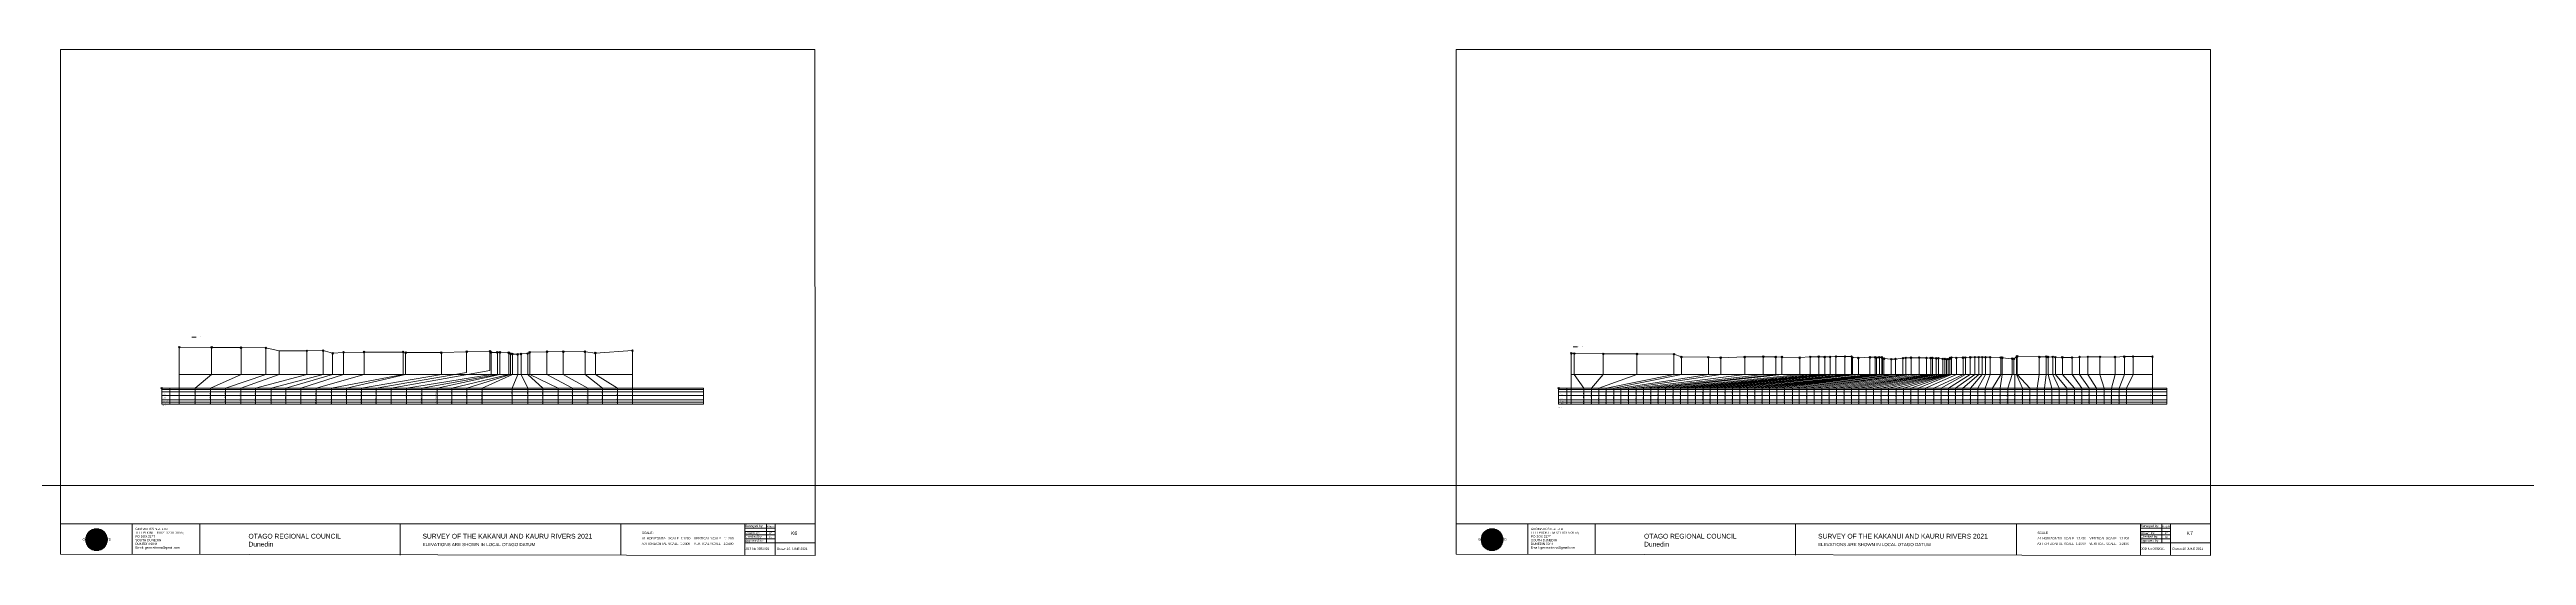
# Model space of a CAD drawing. Header units: millimetres. Extents: x -14020797 to 13046302109, y -19137686871 to 1424965380.
# Drawn here: x -8892298 to -6345820, y -26680 to 492613 of the extents above; entities that cross this region are included whole.
import ezdxf

# ---------------------------------------------------------------- set-up
doc = ezdxf.new("R2010")
doc.units = ezdxf.units.MM
doc.header["$PDMODE"] = 35
doc.header["$PDSIZE"] = 800
doc.layers.get('0').update_dxf_attribs({"lineweight": 0})
doc.layers.add('geo', color=7, linetype='Continuous', lineweight=0)
doc.styles.get("Standard").update_dxf_attribs({"font": 'arial.ttf'})

# ---------------------------------------------------------------- blocks, each defined once
blk = doc.blocks.new('Geomatics_Circle_SPT')
at = {"layer": 'geo', "color": 2, "linetype": 'Continuous', "lineweight": 0}
for p, q in [((0, 25.2), (-25.2, 0)), ((-24.7, 4.9), (-4.9, 24.7)), ((-24.7, -4.9), (4.9, 24.7)), ((4.9, -24.7), (-24.7, 4.9)), ((-24.7, 0), (0, -24.7)), ((-9.7, 23.3), (-23.3, 9.6)), ((9.7, 23.3), (-23.3, -9.7)), ((-23.3, 9.7), (9.7, -23.3)), ((-21, 14), (-14, 21)), ((-21, -14), (14, 21)), ((14, -21), (-21, 14)), ((0, 0), (-17.8, 17.8)), ((0, 0), (-17.8, -17.8)), ((-14, 21), (21, -14)), ((21, 14), (-14, -21)), ((23.3, -9.7), (-9.7, 23.3)), ((-9.7, -23.3), (23.3, 9.7)), ((-4.9, 24.7), (24.7, -4.9)), ((24.7, 4.9), (-4.9, -24.7)), ((25.2, 0), (0, 25.2)), ((0, 0), (17.8, 17.8)), ((0, 0), (17.8, -17.8)), ((0, -24.8), (25.2, 0)), ((4.9, 24.7), (24.7, 4.9)), ((23.3, 9.7), (9.7, 23.3)), ((14, 21), (21, 14)), ((17.8, 18.1), (17.8, 18.1)), ((-4.9, -24.7), (-24.7, -4.9)), ((-23.3, -9.7), (-9.7, -23.3)), ((-14, -21), (-21, -14)), ((-17.8, -17.8), (-17.8, -17.8)), ((24.7, -4.9), (4.9, -24.7)), ((4.9, -24.7), (4.9, -24.7)), ((9.7, -23.3), (23.3, -9.7)), ((21, -14), (14, -21)), ((18.1, -17.8), (18.1, -17.8))]:
    blk.add_line(p, q, dxfattribs=at)
at = {"layer": 'geo', "color": 1, "linetype": 'Continuous', "lineweight": 0}
for p, q in [((-25.2, 0), (9.7, 23.3)), ((-25.2, 0), (-9.6, 23.3)), ((-25.2, 0), (23.3, 9.7)), ((-25.2, 0), (-23.3, 9.7)), ((-23.3, -9.7), (-25.2, 0)), ((-9.6, -23.3), (-25.2, 0)), ((9.7, -23.3), (-25.2, 0)), ((-4.9, 24.8), (-24.7, -4.9)), ((4.9, 24.7), (-24.7, 4.9)), ((14, 21), (-24.7, -4.9)), ((-14, 21), (-24.7, 4.9)), ((21, 14), (-24.7, 4.9)), ((-21, 14), (-24.7, -4.9)), ((0, 0), (-24.7, 4.9)), ((-24.7, 4.9), (-21, -14)), ((-24.7, 4.9), (-4.9, -24.7)), ((-24.7, 4.9), (14, -21)), ((-24.7, 4.9), (-24.7, 4.9)), ((0, 0), (-24.7, -4.9)), ((-23.3, 9.7), (0, 25.2)), ((-23.3, -9.6), (0, 25.2)), ((-23.3, -9.6), (17.8, 17.8)), ((-23.3, 9.7), (-17.8, 17.9)), ((-23.3, -9.6), (-17.8, 17.9)), ((-23.3, 9.7), (17.8, 17.8)), ((-17.8, -17.8), (-23.3, 9.7)), ((0, -25.2), (-23.3, 9.7)), ((-23.3, 9.7), (17.8, -17.8)), ((-23.3, 9.7), (25.2, 0)), ((-23.3, 9.4), (-23.3, 9.4)), ((-23.3, -9.7), (25.2, 0)), ((4.9, 24.8), (-21, -14)), ((-4.9, 24.7), (-21, 14)), ((14, 21), (-21, 14)), ((-14, 21), (-21, -14)), ((0, 0), (-21, 14)), ((-21, 14), (-14, -21)), ((-21, 14), (4.9, -24.7)), ((-21, 14), (-21, 14)), ((24.7, 4.9), (-21, 14)), ((0, 0), (-21, -14)), ((-17.9, 17.6), (-17.9, 17.6)), ((-17.8, 17.8), (9.7, 23.3)), ((-17.8, 17.8), (-9.6, 23.3)), ((-17.8, -17.8), (9.7, 23.3)), ((-17.8, -17.8), (-9.7, 23.3)), ((-9.7, -23.3), (-17.8, 17.8)), ((-17.8, 17.8), (9.7, -23.3)), ((-17.8, 17.8), (23.3, -9.6)), ((-17.8, 17.8), (23.3, 9.7)), ((-17.8, -17.8), (23.3, 9.7)), ((4.9, 24.7), (-14, 21)), ((-4.9, 24.7), (-14, -20.9)), ((0, 0), (-14, 21)), ((-14, 21), (-4.9, -24.7)), ((-14, 21), (-14, 21)), ((24.7, -4.9), (-14, 21)), ((21, 14), (-14, 21)), ((-14, -21), (24.7, 4.9)), ((0, 0), (-14, -21)), ((-9.8, 23.1), (-9.8, 23.1)), ((-9.7, 23.3), (0, 25.2)), ((-9.7, 23.3), (0, -25.2)), ((-9.7, -23.3), (0, 25.2)), ((-9.6, 23.3), (17.8, -17.8)), ((-9.6, 23.3), (25.2, 0)), ((-9.6, 23.3), (17.8, 17.8)), ((-9.6, -23.3), (17.8, 17.9)), ((25.2, 0), (-9.6, -23.3)), ((0, 0), (-4.9, 24.7)), ((-4.9, 24.7), (-4.9, 24.7)), ((21, -14), (-4.9, 24.7)), ((24.8, 4.9), (-4.9, 24.7)), ((14, 21), (-4.9, 24.7)), ((-4.9, -24.7), (21, 14)), ((0, 0), (-4.9, -24.7)), ((-0.2, 25.1), (-0.2, 25.1)), ((0, 25.2), (9.7, -23.3)), ((0, 25.2), (23.3, -9.7)), ((0, 25.2), (23.3, 9.7)), ((0, 25.2), (9.7, 23.3)), ((0, 0), (4.9, 24.7)), ((0, -25.2), (9.7, 23.3)), ((0, 0), (14, 21)), ((0, 0), (21, 14)), ((23.3, 9.7), (0, -25.2)), ((0, 0), (24.8, 4.9)), ((0, 0), (4.9, -24.7)), ((0, 0), (14, -21)), ((0, 0), (21, -14)), ((0, 0), (24.8, -4.9)), ((21, 14), (4.9, 24.8)), ((14, -21), (4.9, 24.7)), ((24.7, -4.9), (4.9, 24.7)), ((4.9, 24.7), (4.9, 24.7)), ((4.9, -24.7), (14, 21)), ((4.9, -24.7), (24.7, 4.9)), ((9.4, 23.3), (9.4, 23.3)), ((9.7, 23.3), (17.8, -17.8)), ((9.7, 23.3), (25.2, 0)), ((9.7, 23.3), (17.8, 17.9)), ((17.8, 17.8), (9.7, -23.3)), ((25.2, 0), (9.7, -23.3)), ((21, -14), (14, 21)), ((24.7, 4.9), (14, 21)), ((14, 21), (14, 21)), ((14, -21), (21, 14)), ((17.6, 17.9), (17.6, 17.9)), ((17.8, 17.8), (23.3, -9.7)), ((17.8, 17.8), (23.3, 9.7)), ((23.3, 9.7), (17.8, -17.8)), ((24.7, -4.9), (21, 14)), ((21, 14), (21, 14)), ((21, -14), (24.7, 4.9)), ((23.1, 9.8), (23.1, 9.8)), ((23.3, 9.7), (25.2, 0)), ((25.2, 0), (23.3, -9.6)), ((24.7, 4.9), (24.7, 4.9)), ((25.1, 0.2), (25.1, 0.2)), ((-25.2, 0), (23.3, -9.7)), ((-25.1, -0.2), (-25.1, -0.2)), ((-24.7, -4.9), (-24.7, -4.9)), ((-24.7, -4.9), (-14, -21)), ((-24.7, -4.9), (4.9, -24.7)), ((-24.7, -4.9), (21, -14)), ((-17.8, -17.8), (-23.3, -9.7)), ((0, -25.2), (-23.3, -9.6)), ((17.8, -17.8), (-23.3, -9.6)), ((-23.1, -9.8), (-23.1, -9.8)), ((-21, -14), (24.7, -4.9)), ((-21, -14), (-21, -14)), ((-21, -14), (-4.9, -24.7)), ((-21, -14), (14, -21)), ((23.3, -9.7), (-17.8, -17.8)), ((-9.6, -23.3), (-17.8, -17.8)), ((9.7, -23.3), (-17.8, -17.8)), ((-17.6, -17.9), (-17.6, -17.9)), ((-14, -21), (21, -14)), ((-14, -21), (-14, -21)), ((-14, -21), (4.9, -24.7)), ((17.8, -17.8), (-9.7, -23.3)), ((0, -25.2), (-9.7, -23.3)), ((-9.4, -23.3), (-9.4, -23.3)), ((-4.9, -24.7), (24.7, -4.9)), ((-4.9, -24.7), (14, -21)), ((-4.9, -24.7), (-4.9, -24.7)), ((23.3, -9.6), (0, -25.2)), ((9.7, -23.3), (0, -25.2)), ((0.2, -25.1), (0.2, -25.1)), ((4.9, -24.7), (21, -14)), ((4.9, -24.7), (4.9, -24.7)), ((17.8, -17.8), (9.7, -23.3)), ((9.8, -23.1), (9.8, -23.1)), ((14, -21), (24.7, -4.9)), ((14, -21), (14, -21)), ((23.3, -9.6), (17.8, -17.8)), ((17.9, -17.6), (17.9, -17.6)), ((21, -14), (21, -14)), ((23.3, -9.4), (23.3, -9.4)), ((24.7, -4.9), (24.7, -4.9))]:
    blk.add_line(p, q, dxfattribs=at)
at = {"layer": 'geo', "color": 114, "linetype": 'Continuous', "lineweight": 0}
for p, q in [((17.9, 17.8), (-25.2, 0)), ((-24.7, 4.9), (14, 21)), ((-24.7, -4.9), (21, 14)), ((-14, -21), (-24.7, 4.9)), ((9.7, 23.3), (-23.3, 9.7)), ((0, 0), (-23.3, 9.7)), ((-23.3, 9.7), (-9.7, -23.3)), ((0, 0), (-23.3, -9.7)), ((-4.9, -24.7), (-21, 14)), ((-20.9, 14), (4.9, 24.7)), ((24.8, 4.9), (-20.9, -14)), ((0, 25.2), (-17.8, 17.8)), ((-17.8, 17.8), (0, -25.2)), ((-14, 21), (-4.9, 24.7)), ((4.9, -24.7), (-14, 21)), ((0, 0), (-9.7, 23.3)), ((0, 0), (-9.7, -23.3)), ((-4.9, 24.7), (14, -21)), ((17.8, -17.8), (0, 25.2)), ((0, 0), (9.7, 23.3)), ((0, 0), (23.3, 9.7)), ((0, 0), (9.7, -23.3)), ((0, 0), (23.3, -9.7)), ((4.9, 24.7), (21, -14)), ((23.3, -9.7), (9.7, 23.3)), ((14, 21), (24.7, -4.9)), ((25.2, 0), (17.8, 17.8)), ((21, 14), (24.7, 4.9)), ((-25.2, 0), (-17.8, -17.8)), ((-21, -14), (-24.7, -4.9)), ((-17.8, -17.8), (25.2, 0)), ((24.8, -4.9), (-14, -21)), ((-9.6, -23.3), (23.3, -9.7)), ((21, -14), (-4.9, -24.8)), ((0, -25.2), (17.9, -17.8)), ((14, -21), (4.9, -24.8))]:
    blk.add_line(p, q, dxfattribs=at)
at = {"layer": 'geo', "color": 250, "linetype": 'Continuous', "lineweight": 0}
for p, q in [((0, 0), (-25.2, 0)), ((24.7, 4.9), (-24.7, 4.9)), ((-24.7, 4.9), (-24.7, -4.9)), ((-23.3, 9.7), (23.3, 9.7)), ((-23.3, 9.7), (-23.3, 9.7)), ((-23.3, -9.7), (-23.3, 9.7)), ((21, 14), (-21, 14)), ((-21, 14), (-21, -14)), ((-17.8, 17.8), (17.8, 17.8)), ((-17.8, -17.8), (-17.8, 17.8)), ((-14, 21), (-14, 21)), ((14, 21), (-14, 21)), ((-14, 20.9), (-14, -21)), ((-9.7, 23.3), (9.7, 23.3)), ((-9.7, -23.3), (-9.7, 23.3)), ((-4.9, 24.7), (4.9, 24.7)), ((-4.9, 24.7), (-4.9, -24.7)), ((0, 0), (0, 25.2)), ((0, 0), (0, -25.2)), ((0, 0), (25.2, 0)), ((4.9, 24.7), (4.9, -24.7)), ((9.7, -23.3), (9.7, 23.3)), ((14, 21), (14, -21)), ((17.8, -17.8), (17.8, 17.8)), ((21, 14), (21, 14)), ((21, -14), (21, 14)), ((23.3, 9.7), (23.3, -9.7)), ((24.7, 4.9), (24.7, 4.9)), ((24.7, -4.9), (24.7, 4.9)), ((-24.7, -4.9), (24.7, -4.9)), ((23.3, -9.7), (-23.3, -9.7)), ((-21, -14), (21, -14)), ((17.8, -17.8), (-17.8, -17.8)), ((-14, -21), (14, -21)), ((9.7, -23.3), (-9.7, -23.3)), ((-4.9, -24.7), (4.9, -24.7))]:
    blk.add_line(p, q, dxfattribs=at)
blk = doc.blocks.new('GeomaticsNZ TITLE BLOCK')
at = {"color": 7, "linetype": 'Continuous', "lineweight": 0}
for p, q in [((0, 94.9), (0, 1579.2)), ((0, 1579.2), (2363.4, 1579.2)), ((2363.4, 1579.2), (2364, 94.9)), ((2364, 94.9), (0, 94.9)), ((0, 94.9), (0, 0)), ((15.9, 94.9), (2364, 94.9)), ((224.3, 95.2), (224.3, -0.3)), ((2364, 94.9), (382.6, 94.9)), ((435.8, 95.2), (435.8, -0.7)), ((1063.4, 94.9), (1063.4, -2.4)), ((1755.4, 94.9), (1755.4, -2.6)), ((2143.9, 94.9), (2143.7, -3)), ((2143.9, 81.9), (2238.6, 81.7)), ((2211.5, 94.9), (2211.5, 36.1)), ((2238.6, 94.8), (2238.6, -3.2)), ((2364, -3.5), (2364, 94.9)), ((0, 0), (2364, -3.5)), ((2143.6, 60.4), (2238.6, 60.4)), ((2143.8, 48.6), (2238.6, 48.6)), ((2143.8, 35.4), (2364, 35.3)), ((2143.9, 71), (2238.6, 71))]:
    blk.add_line(p, q, dxfattribs=at)
at = {"color": 7, "linetype": 'Continuous', "lineweight": 0, "xscale": 1.36, "yscale": 1.36, "zscale": 1.36}
blk.add_blockref('Geomatics_Circle_SPT', (112.4, 45.7), dxfattribs=at)
at = {"color": 7, "linetype": 'Continuous', "lineweight": 0}
for s, p in [('PK&RR', (2213.2, 84.8)), ('ST', (2220.3, 63.6)), ('PK', (2220.4, 50.6))]:
    blk.add_text(s, height=5, dxfattribs=at).set_placement(p)
at = {"color": 7, "linetype": 'Continuous', "lineweight": 0, "attachment_point": 1}
for s, width, heights, insert, char_height in [('{\\C256;GEOMATICS N.Z. LTD                   \\PTELEPHONE:  M 021 023 6 00 55;\\PPO BOX 2177\\PSOUTH DUNEDIN\\PDUNEDIN 9044\\PEmail: geomaticsnz@gmail.com}', 3535.727, [94.7], (234, 82.7), 7), ('{\\C256;Surveyed by:}', 3535.727, [0], (2144.7, 92.4), 7), ('{\\C256;Geomatics N.Z. LTD                   }', 125.079, [15.8], (68.8, 49.9), 7), ('{\\C256;OTAGO REGIONAL COUNCIL\\PDunedin}', 3535.727, [0], (588.6, 64), 15), ('{\\C256;SURVEY OF THE KAKANUI AND KAURU RIVERS 2021}', 3535.727, [0], (1133.8, 64), 15), ('{\\C256;ELEVATIONS ARE SHOWN IN LOCAL OTAGO DATUM}', 3535.727, [0], (1134.1, 35.4), 10), ('{\\C256;Approved by:}', 3535.727, [0], (2144.7, 45.9), 7), ('{\\C256;Checked by:}', 3535.727, [0], (2144.7, 58.6), 7), ('{\\C256;JOB No 0032021}', 3535.727, [0], (2145.3, 20.8), 7), ('{\\C256;Drawn by:}', 3535.727, [0], (2145.8, 70.4), 7), ('{\\C256;Drawn:16-JUNE-2021}', 3535.727, [0], (2244.7, 20.7), 7)]:
    blk.add_mtext_dynamic_manual_height_columns(s, width=width, gutter_width=159, heights=heights, dxfattribs=dict(at, insert=insert, char_height=char_height))

msp = doc.modelspace()

# ---------------------------------------------------------------- linework, layer by layer
at = {"color": 7, "lineweight": 0}
for p, q in [((-8758859.144, 187088), (-8758859.144, 128457.071)), ((-8725684.987, 186859), (-8725684.987, 159087.702)), ((-8695392.337, 186671), (-8695392.337, 159087.702)), ((-8669890.445, 186332), (-8669890.445, 159087.702)), ((-8656098.491, 183472), (-8656098.491, 159087.702)), ((-8627760.703, 183294), (-8627760.703, 159087.702)), ((-8610950.99, 183525), (-8610950.99, 159087.702)), ((-8601239.025, 180815), (-8601239.025, 159087.702)), ((-8590099.84, 181726), (-8590099.84, 159087.702)), ((-8569000.437, 182046), (-8569000.437, 159087.702)), ((-8528795.561, 182118), (-8528795.561, 159087.702)), ((-8526250.433, 181528), (-8526250.433, 159087.702)), ((-8489419.887, 181480), (-8489419.887, 159087.702)), ((-8463495.484, 182391), (-8463495.484, 161225.41)), ((-8439574.756, 182802), (-8439574.756, 163276.146)), ((-8438414.069, 181793), (-8438414.069, 159087.702)), ((-8431846.511, 181793), (-8431846.511, 159087.702)), ((-8429245.553, 181693), (-8429245.553, 159087.702)), ((-8420167.96, 181393), (-8420167.96, 159087.702)), ((-8418511.792, 180653), (-8418511.792, 159087.702)), ((-8416437.559, 180073), (-8416437.559, 159087.702)), ((-8410976.611, 179814), (-8410976.611, 159087.702)), ((-8407585.517, 180104), (-8407585.517, 159087.702)), ((-8400650.692, 180644), (-8400650.692, 159087.702)), ((-8398630.532, 181814), (-8398630.532, 159087.702)), ((-8380897.6, 182485), (-8380897.6, 159087.702)), ((-8364112.292, 182546), (-8364112.292, 159087.702)), ((-8341761.118, 182447), (-8341761.118, 159087.702)), ((-8331082.712, 181007), (-8331082.712, 159087.702)), ((-8292959.413, 183579), (-8292959.413, 128457.071)), ((-8758859.144, 159087.702), (-8292959.413, 159087.702)), ((-8725684.987, 159087.702), (-8742495.496, 145000)), ((-8695392.337, 159087.702), (-8726957.713, 145000)), ((-8669890.445, 159087.702), (-8711272.057, 145000)), ((-8656098.491, 159087.702), (-8695651.476, 145000)), ((-8627760.703, 159087.702), (-8680391.355, 145000)), ((-8610950.99, 159087.702), (-8664575.534, 145000)), ((-8601239.025, 159087.702), (-8649345.477, 145000)), ((-8590099.84, 159087.702), (-8633985.24, 145000)), ((-8569000.437, 159087.702), (-8618169.405, 145000)), ((-8528795.561, 159087.702), (-8602413.865, 145000)), ((-8526250.433, 159087.702), (-8587076.659, 145000)), ((-8489419.887, 159087.702), (-8571608.357, 145000)), ((-8556395.521, 145000), (-8463495.484, 161225.41)), ((-8439574.756, 163276.146), (-8540919.268, 145000)), ((-8438414.069, 159087.702), (-8525311.295, 145000)), ((-8431846.511, 159087.702), (-8509439.905, 145000)), ((-8429245.553, 159087.702), (-8493831.931, 145000)), ((-8420167.96, 159087.702), (-8478575.229, 145000)), ((-8418511.792, 159087.702), (-8463362.406, 145000)), ((-8416437.559, 159087.702), (-8447688.579, 145000)), ((-8410976.611, 159087.702), (-8416670.206, 145000)), ((-8407585.517, 159087.702), (-8400408.308, 145000)), ((-8400650.692, 159087.702), (-8385010.169, 145000)), ((-8398630.532, 159087.702), (-8369295.617, 145000)), ((-8380897.6, 159087.702), (-8354572.876, 145000)), ((-8364112.292, 159087.702), (-8338752.858, 145000)), ((-8341761.118, 159087.702), (-8323671.117, 145000)), ((-8331082.712, 159087.702), (-8308481.075, 145000)), ((-8777015.643, 145000), (-8777015.643, 128457.071)), ((-8777015.643, 145000), (-8220074.833, 145000)), ((-8777015.643, 143485.828), (-8220074.833, 143485.828)), ((-8777015.643, 141293.481), (-8220074.833, 141293.481)), ((-8777015.643, 137328.408), (-8220074.833, 137328.408)), ((-8777015.643, 133172.479), (-8220074.833, 133172.479)), ((-8777015.643, 130759.678), (-8220074.833, 130759.678)), ((-8777015.643, 128457.071), (-8220074.833, 128457.071)), ((-8768579.008, 145000), (-8768579.008, 128457.071)), ((-8742495.496, 128457.071), (-8742495.496, 145000)), ((-8726957.713, 128457.071), (-8726957.713, 145000)), ((-8711272.057, 128457.071), (-8711272.057, 145000)), ((-8695651.476, 128457.071), (-8695651.476, 145000)), ((-8680391.355, 128457.071), (-8680391.355, 145000)), ((-8664575.534, 128457.071), (-8664575.534, 145000)), ((-8649345.477, 128457.071), (-8649345.477, 145000)), ((-8633985.24, 128457.071), (-8633985.24, 145000)), ((-8618169.405, 128457.071), (-8618169.405, 145000)), ((-8602413.865, 128457.071), (-8602413.865, 145000)), ((-8587076.659, 128457.071), (-8587076.659, 145000)), ((-8571608.357, 128457.071), (-8571608.357, 145000)), ((-8556395.521, 128457.071), (-8556395.521, 145000)), ((-8540919.268, 128457.071), (-8540919.268, 145000)), ((-8525311.295, 128457.071), (-8525311.295, 145000)), ((-8509439.905, 128457.071), (-8509439.905, 145000)), ((-8493831.931, 128457.071), (-8493831.931, 145000)), ((-8478575.229, 128457.071), (-8478575.229, 145000)), ((-8463362.406, 128457.071), (-8463362.406, 145000)), ((-8447688.579, 128457.071), (-8447688.579, 145000)), ((-8416670.206, 128457.071), (-8416670.206, 145000)), ((-8400408.308, 128457.071), (-8400408.308, 145000)), ((-8385010.169, 128457.071), (-8385010.169, 145000)), ((-8369295.617, 128457.071), (-8369295.617, 145000)), ((-8354572.876, 128457.071), (-8354572.876, 145000)), ((-8338752.858, 128457.071), (-8338752.858, 145000)), ((-8323671.117, 128457.071), (-8323671.117, 145000)), ((-8308481.075, 128457.071), (-8308481.075, 145000)), ((-8220074.833, 128457.071), (-8220074.833, 145000))]:
    msp.add_line(p, q, dxfattribs=at)
at = {"color": 1, "linetype": 'Continuous', "lineweight": 0}
msp.add_line((-8746120.025, 197441.806), (-8741491.631, 197441.806), dxfattribs=at)
at = {"color": 7, "linetype": 'Continuous', "lineweight": 0}
for p, q in [((-7327872.704, 180790), (-7327872.704, 128457.071)), ((-7326008.009, 187338.408), (-7321379.615, 187338.408)), ((-7324717.812, 180560), (-7324717.812, 159087.702)), ((-7294894.49, 180282), (-7294894.49, 159087.702)), ((-7260311.595, 180194), (-7260311.595, 159087.702)), ((-7222330.057, 179916), (-7222330.057, 159087.702)), ((-7327872.704, 159087.702), (-6730339.489, 159087.702)), ((-7314756.14, 145000), (-7324717.812, 159087.702)), ((-7294894.49, 159087.702), (-7307089.717, 145000)), ((-7260311.595, 159087.702), (-7299414.73, 145000)), ((-7222330.057, 159087.702), (-7291863.529, 145000)), ((-7284226.597, 145000), (-7214590.475, 159087.702)), ((-7186922.146, 159087.702), (-7276721.331, 145000)), ((-7268888.912, 145000), (-7174229.622, 159087.702)), ((-7149535.818, 159087.702), (-7261243.915, 145000)), ((-7253714.74, 145000), (-7130422.995, 159087.702)), ((-7117666.746, 159087.702), (-7245953.907, 145000)), ((-7238424.745, 145000), (-7111209.368, 159087.702)), ((-7092940.12, 159087.702), (-7230818.36, 145000)), ((-7082081.051, 159087.702), (-7223134.751, 145000)), ((-7215451.142, 145000), (-7073457.576, 159087.702)), ((-7214590.475, 177056), (-7214590.475, 159087.702)), ((-7067244.682, 159087.702), (-7208015.934, 145000)), ((-7200248.25, 145000), (-7061652.614, 159087.702)), ((-7055671.398, 159087.702), (-7192283.523, 145000)), ((-7186922.146, 176887), (-7186922.146, 159087.702)), ((-7185016.609, 145000), (-7046461.357, 159087.702)), ((-7177412.821, 145000), (-7039779.739, 159087.702)), ((-7174229.622, 176268), (-7174229.622, 159087.702)), ((-7169688.716, 145000), (-7038722.984, 159087.702)), ((-7032642.939, 159087.702), (-7162060.862, 145000)), ((-7154553.784, 145000), (-7020815.853, 159087.702)), ((-7149535.818, 177029), (-7149535.818, 159087.702)), ((-7015321.808, 159087.702), (-7146820.8, 145000)), ((-7139168.937, 145000), (-7013884.505, 159087.702)), ((-7011093.359, 159087.702), (-7131561.938, 145000)), ((-7130422.995, 177341), (-7130422.995, 159087.702)), ((-7008539.635, 159087.702), (-7123978.848, 145000)), ((-7117666.746, 177051), (-7117666.746, 159087.702)), ((-7007993.226, 159087.702), (-7116477.879, 145000)), ((-7111209.368, 176961), (-7111209.368, 159087.702)), ((-7100450.36, 145000), (-6998880.674, 159087.702)), ((-6994538.732, 159087.702), (-7093486.418, 145000)), ((-7092940.12, 176402), (-7092940.12, 159087.702)), ((-6986841.4, 159087.702), (-7085757.588, 145000)), ((-7082081.051, 177153), (-7082081.051, 159087.702)), ((-6983970.393, 159087.702), (-7078123.868, 145000)), ((-7073457.576, 177303), (-7073457.576, 159087.702)), ((-6978546.344, 159087.702), (-7070225.402, 145000)), ((-7067244.682, 177064), (-7067244.682, 159087.702)), ((-6970155.897, 159087.702), (-7062622.999, 145000)), ((-7061652.614, 177054), (-7061652.614, 159087.702)), ((-7055671.398, 177524), (-7055671.398, 159087.702)), ((-6962666.911, 159087.702), (-7055020.611, 145000)), ((-6958342.246, 159087.702), (-7047357.885, 145000)), ((-7046461.357, 177485), (-7046461.357, 159087.702)), ((-7039779.739, 177485), (-7039779.739, 159087.702)), ((-6956414.154, 159087.702), (-7039755.497, 145000)), ((-7038722.984, 176545), (-7038722.984, 159087.702)), ((-7032642.939, 176026), (-7032642.939, 159087.702)), ((-6952627.2, 159087.702), (-7032271.085, 145000)), ((-6950294.16, 159087.702), (-7024585.692, 145000)), ((-7020815.853, 176706), (-7020815.853, 159087.702)), ((-6945897.845, 159087.702), (-7016628.759, 145000)), ((-7015321.808, 176767), (-7015321.808, 159087.702)), ((-7013884.505, 176487), (-7013884.505, 159087.702)), ((-7011093.359, 176717), (-7011093.359, 159087.702)), ((-7009379.417, 145000), (-6943738.192, 159087.702)), ((-7008539.635, 176757), (-7008539.635, 159087.702)), ((-7007993.226, 175677), (-7007993.226, 159087.702)), ((-7006351.344, 175387), (-7006351.344, 159087.702)), ((-6941961.28, 159087.702), (-7001658.509, 145000)), ((-6998880.674, 174827), (-6998880.674, 159087.702)), ((-6994538.732, 174918), (-6994538.732, 159087.702)), ((-6993978.483, 145000), (-6940322.343, 159087.702)), ((-6986841.4, 175848), (-6986841.4, 159087.702)), ((-6938676.352, 159414.852), (-6986375.181, 145000)), ((-6983970.393, 176188), (-6983970.393, 159087.702)), ((-6978696.981, 145000), (-6938616.162, 159087.702)), ((-6978546.344, 176318), (-6978546.344, 159087.702)), ((-6936950.608, 159087.702), (-6971206.047, 145000)), ((-6970155.897, 176229), (-6970155.897, 159087.702)), ((-6963511.275, 145000), (-6931899.207, 159087.702)), ((-6962666.911, 176019), (-6962666.911, 159087.702)), ((-6958342.246, 175970), (-6958342.246, 159087.702)), ((-6956414.154, 175870), (-6956414.154, 159087.702)), ((-6925050.252, 159087.702), (-6955100.99, 145000)), ((-6952627.2, 175750), (-6952627.2, 159087.702)), ((-6950294.16, 175560), (-6950294.16, 159087.702)), ((-6922698.26, 159087.702), (-6947491.237, 145000)), ((-6945897.845, 175150), (-6945897.845, 159087.702)), ((-6943738.192, 174960), (-6943738.192, 159087.702)), ((-6941961.28, 174770), (-6941961.28, 159087.702)), ((-6940322.343, 174800), (-6940322.343, 159087.702)), ((-6917622.669, 159087.702), (-6940071.73, 145000)), ((-6938676.352, 175891), (-6938676.352, 159414.852)), ((-6938616.162, 174921), (-6938616.162, 159087.702)), ((-6936950.608, 176551), (-6936950.608, 159087.702)), ((-6931899.207, 176171), (-6931899.207, 159087.702)), ((-6908927.358, 159087.702), (-6925245.722, 145000)), ((-6925050.252, 176431), (-6925050.252, 159087.702)), ((-6922698.26, 176551), (-6922698.26, 159087.702)), ((-6917622.669, 176752), (-6917622.669, 159087.702)), ((-6917622.669, 176752), (-6917622.669, 159087.702)), ((-6905257.59, 159087.702), (-6917443.836, 145000)), ((-6912984.138, 176812), (-6912984.138, 159087.702)), ((-6901990.264, 159087.702), (-6909848.499, 145000)), ((-6908927.358, 176882), (-6908927.358, 159087.702)), ((-6905257.59, 176862), (-6905257.59, 159087.702)), ((-6897209.876, 159087.702), (-6902193.824, 145000)), ((-6901990.264, 176753), (-6901990.264, 159087.702)), ((-6897209.876, 176753), (-6897209.876, 159087.702)), ((-6886273.846, 159087.702), (-6894766.353, 145000)), ((-6884668.365, 159087.702), (-6886769.138, 145000)), ((-6886273.846, 176483), (-6886273.846, 159087.702)), ((-6884668.365, 176283), (-6884668.365, 159087.702)), ((-6874494.32, 159087.702), (-6879129.465, 145000)), ((-6874494.32, 175244), (-6874494.32, 159087.702)), ((-6872685.525, 175114), (-6872685.525, 159087.702)), ((-6871934.137, 159087.702), (-6871934.137, 145000)), ((-6870101.232, 177324), (-6870101.232, 159087.702)), ((-6870101.232, 159087.702), (-6863968.553, 145000)), ((-6869312.559, 177664), (-6869312.559, 159087.702)), ((-6869312.559, 159087.702), (-6856487.125, 145000)), ((-6846706.404, 159087.702), (-6848836.661, 145000)), ((-6846706.404, 177075), (-6846706.404, 159087.702)), ((-6839512.615, 159087.702), (-6841401.225, 145000)), ((-6839512.615, 177336), (-6839512.615, 159087.702)), ((-6837627.319, 176966), (-6837627.319, 159087.702)), ((-6837627.319, 159087.702), (-6833811.355, 145000)), ((-6832878.865, 177216), (-6832878.865, 159087.702)), ((-6832878.865, 159087.702), (-6826121.494, 145000)), ((-6830170.094, 176816), (-6830170.094, 159087.702)), ((-6830170.094, 159087.702), (-6818454.643, 145000)), ((-6822924.537, 176667), (-6822924.537, 159087.702)), ((-6822924.537, 159087.702), (-6810419.429, 145000)), ((-6812980.134, 176477), (-6812980.134, 159087.702)), ((-6812980.134, 159087.702), (-6802828.917, 145000)), ((-6805356.385, 176978), (-6805356.385, 159087.702)), ((-6805356.385, 159087.702), (-6795388.413, 145000)), ((-6796780.12, 177168), (-6796780.12, 159087.702)), ((-6796780.12, 159087.702), (-6787713.554, 145000)), ((-6759216.904, 159087.702), (-6764710.689, 145000)), ((-6759216.904, 177450), (-6759216.904, 159087.702)), ((-6750286.977, 159087.702), (-6756917.767, 145000)), ((-6750286.977, 177531), (-6750286.977, 159087.702)), ((-6730339.489, 177412), (-6730339.489, 128457.071)), ((-7340897.022, 145000), (-7340897.022, 128457.071)), ((-7340897.022, 145000), (-6715692.006, 145000)), ((-7340897.022, 143485.828), (-6715692.006, 143485.828)), ((-7340897.022, 141293.481), (-6715692.006, 141293.481)), ((-7340897.022, 137328.408), (-6715692.006, 137328.408)), ((-7340897.022, 133172.479), (-6715692.006, 133172.479)), ((-7340897.022, 130759.678), (-6715692.006, 130759.678)), ((-7340897.022, 128457.071), (-6715692.006, 128457.071)), ((-7332460.387, 145000), (-7332460.387, 128457.071)), ((-7314756.14, 128457.071), (-7314756.14, 145000)), ((-7307089.717, 128457.071), (-7307089.717, 145000)), ((-7299414.73, 128457.071), (-7299414.73, 145000)), ((-7291863.529, 128457.071), (-7291863.529, 145000)), ((-7284226.597, 128457.071), (-7284226.597, 145000)), ((-7276721.331, 128457.071), (-7276721.331, 145000)), ((-7268888.912, 128457.071), (-7268888.912, 145000)), ((-7261243.915, 128457.071), (-7261243.915, 145000)), ((-7253714.74, 128457.071), (-7253714.74, 145000)), ((-7245953.907, 128457.071), (-7245953.907, 145000)), ((-7238424.745, 128457.071), (-7238424.745, 145000)), ((-7230818.36, 128457.071), (-7230818.36, 145000)), ((-7223134.751, 128457.071), (-7223134.751, 145000)), ((-7215451.142, 128457.071), (-7215451.142, 145000)), ((-7208015.934, 128457.071), (-7208015.934, 145000)), ((-7200248.25, 128457.071), (-7200248.25, 145000)), ((-7192283.523, 128457.071), (-7192283.523, 145000)), ((-7185016.609, 128457.071), (-7185016.609, 145000)), ((-7177412.821, 128457.071), (-7177412.821, 145000)), ((-7169688.716, 128457.071), (-7169688.716, 145000)), ((-7162060.862, 128457.071), (-7162060.862, 145000)), ((-7154553.784, 128457.071), (-7154553.784, 145000)), ((-7146820.8, 128457.071), (-7146820.8, 145000)), ((-7139168.937, 128457.071), (-7139168.937, 145000)), ((-7131561.938, 128457.071), (-7131561.938, 145000)), ((-7123978.848, 128457.071), (-7123978.848, 145000)), ((-7116477.879, 128457.071), (-7116477.879, 145000)), ((-7100450.36, 128457.071), (-7100450.36, 145000)), ((-7093486.418, 128457.071), (-7093486.418, 145000)), ((-7085757.588, 128457.071), (-7085757.588, 145000)), ((-7078123.868, 128457.071), (-7078123.868, 145000)), ((-7070225.402, 128457.071), (-7070225.402, 145000)), ((-7062622.999, 128457.071), (-7062622.999, 145000)), ((-7055020.611, 128457.071), (-7055020.611, 145000)), ((-7047357.885, 128457.071), (-7047357.885, 145000)), ((-7039755.497, 128457.071), (-7039755.497, 145000)), ((-7032271.085, 128457.071), (-7032271.085, 145000)), ((-7024585.692, 128457.071), (-7024585.692, 145000)), ((-7017017.805, 128457.071), (-7017017.805, 145000)), ((-7009379.417, 128457.071), (-7009379.417, 145000)), ((-7001658.509, 128457.071), (-7001658.509, 145000)), ((-6993978.483, 128457.071), (-6993978.483, 145000)), ((-6986375.181, 128457.071), (-6986375.181, 145000)), ((-6978696.981, 128457.071), (-6978696.981, 145000)), ((-6971206.047, 128457.071), (-6971206.047, 145000)), ((-6963511.275, 128457.071), (-6963511.275, 145000)), ((-6955100.99, 128457.071), (-6955100.99, 145000)), ((-6947491.237, 128457.071), (-6947491.237, 145000)), ((-6940071.73, 128457.071), (-6940071.73, 145000)), ((-6925245.722, 145000), (-6925245.722, 128457.071)), ((-6917443.836, 128457.071), (-6917443.836, 145000)), ((-6909848.499, 128457.071), (-6909848.499, 145000)), ((-6902193.824, 128457.071), (-6902193.824, 145000)), ((-6894766.353, 128457.071), (-6894766.353, 145000)), ((-6886769.138, 128457.071), (-6886769.138, 145000)), ((-6879129.465, 128457.071), (-6879129.465, 145000)), ((-6871904.346, 128457.071), (-6871904.346, 145000)), ((-6863968.553, 128457.071), (-6863968.553, 145000)), ((-6856487.125, 145000), (-6856487.125, 128457.071)), ((-6848836.661, 128457.071), (-6848836.661, 145000)), ((-6841401.225, 128457.071), (-6841401.225, 145000)), ((-6833811.355, 128457.071), (-6833811.355, 145000)), ((-6826121.494, 128457.071), (-6826121.494, 145000)), ((-6818454.643, 128457.071), (-6818454.643, 145000)), ((-6810419.429, 128457.071), (-6810419.429, 145000)), ((-6802828.917, 128457.071), (-6802828.917, 145000)), ((-6795388.413, 128457.071), (-6795388.413, 145000)), ((-6787713.554, 128457.071), (-6787713.554, 145000)), ((-6764710.689, 145000), (-6764710.689, 128457.071)), ((-6756917.767, 145000), (-6756917.767, 128457.071)), ((-6715692.006, 128457.071), (-6715692.006, 145000))]:
    msp.add_line(p, q, dxfattribs=at)
at = {"color": 3}
msp.add_line((-14020796.985, 45000), (6932249.242, 45000), dxfattribs=at)
at = {"color": 1}
for points in [[(-8758859.144, 187088), (-8725684.987, 186859), (-8695392.337, 186671), (-8669890.445, 186332), (-8656098.491, 183472), (-8626587.211, 183294), (-8610950.99, 183525), (-8601239.025, 180815), (-8590099.84, 181726), (-8569000.437, 182046), (-8528795.561, 182118), (-8526250.433, 181528), (-8489419.887, 181480), (-8463495.484, 182391), (-8439574.756, 182802), (-8438414.069, 181793), (-8431846.511, 181763), (-8429245.553, 181693), (-8420167.96, 181393), (-8418511.792, 180653), (-8416437.559, 180073), (-8410976.611, 179814), (-8407585.517, 180104), (-8400650.692, 180644), (-8398630.532, 181814)], [(-8398630.532, 181814), (-8380897.6, 182485), (-8364112.292, 182546), (-8341761.118, 182447), (-8331082.712, 181007), (-8292959.413, 183579)]]:
    msp.add_lwpolyline(points, dxfattribs=at)
at = {"color": 1, "lineweight": 0}
msp.add_lwpolyline([(-7327872.704, 180790), (-7324717.812, 180560), (-7294894.49, 180282), (-7260311.595, 180194), (-7222330.057, 179916), (-7214590.475, 177056), (-7186922.146, 176887), (-7174229.622, 176268), (-7149535.818, 177029), (-7130422.995, 177341), (-7117666.746, 177051), (-7111209.368, 176961), (-7092940.12, 176402), (-7082081.051, 177153), (-7073457.576, 177303), (-7067244.682, 177064), (-7061652.614, 177054), (-7055671.398, 177524), (-7046461.357, 177485), (-7039779.739, 177485), (-7038722.984, 176545), (-7032642.939, 176026), (-7020815.853, 176706), (-7015321.808, 176767), (-7013884.505, 176487), (-7011093.359, 176717), (-7008539.635, 176757), (-7007993.226, 175677), (-7006351.344, 175387), (-6998880.674, 174827), (-6994538.732, 174918), (-6986841.4, 175848), (-6983970.393, 176188), (-6978546.344, 176318), (-6970155.897, 176229), (-6962666.911, 176019), (-6958342.246, 175970), (-6956414.154, 175870), (-6952627.2, 175750), (-6950294.16, 175560), (-6945897.845, 175150), (-6943738.192, 174960), (-6941961.28, 174770), (-6940322.343, 174800), (-6938676.352, 175891), (-6938616.162, 174921), (-6936950.608, 176551), (-6931590.588, 176166.255), (-6925050.252, 176431), (-6922698.26, 176551), (-6917622.669, 176752), (-6912984.138, 176812), (-6908927.358, 176882), (-6905257.59, 176862), (-6901990.264, 176753), (-6897209.876, 176753), (-6886273.846, 176483), (-6884668.365, 176283), (-6874494.32, 175244), (-6872685.525, 175114), (-6870101.232, 177324), (-6869312.559, 177664), (-6846706.404, 177075), (-6839512.615, 177336), (-6837627.319, 176966), (-6832878.865, 177216), (-6830170.094, 176816), (-6822924.537, 176667), (-6812980.134, 176667), (-6805356.385, 176978), (-6796780.12, 177168), (-6784265.636, 177129), (-6768768.16, 177000), (-6759216.904, 177450), (-6750286.977, 177531), (-6730339.489, 177412)], dxfattribs=at)
at = {"color": 7, "linetype": 'Continuous', "lineweight": 0}
for points in [[(-7006351.344, 159087.702), (-7108574.003, 145000), (-7108574.003, 128457.071)], [(-6912984.138, 176812), (-6912984.138, 159087.702), (-6932653.501, 145000), (-6932653.501, 128457.071)], [(-6784265.636, 177129), (-6784265.636, 159087.702), (-6780031.159, 145000), (-6780031.159, 128457.071)], [(-6768768.16, 177000), (-6768768.16, 159087.702), (-6772605.743, 145000), (-6772605.743, 128457.071)]]:
    msp.add_lwpolyline(points, dxfattribs=at)
at = {"color": 7, "lineweight": 0}
for p in [(-8758859.144, 187088), (-8725684.987, 186859), (-8695392.337, 186671), (-8669890.445, 186332), (-8627760.703, 183294), (-8610950.99, 183525), (-8601239.025, 180815), (-8590099.84, 181726), (-8569000.437, 182046), (-8528795.561, 182118), (-8526250.433, 181528), (-8489419.887, 181480), (-8463495.484, 182391), (-8439574.756, 182802), (-8438414.069, 181793), (-8431846.511, 181763), (-8429245.553, 181693), (-8420167.96, 181393), (-8418511.792, 180653), (-8416437.559, 180073), (-8410976.611, 179814), (-8407585.517, 180104), (-8400650.692, 180644), (-8398630.532, 181814), (-8380897.6, 182485), (-8364112.292, 182546), (-8341761.118, 182447), (-8331082.712, 181007), (-8292959.413, 183579), (-8777015.643, 144999.998)]:
    msp.add_point(p, dxfattribs=at)
at = {"color": 7, "linetype": 'Continuous', "lineweight": 0}
for p in [(-7327872.704, 180790), (-7327872.704, 180790), (-7324717.812, 180560), (-7324717.812, 180560), (-7294894.49, 180282), (-7294894.49, 180282), (-7260311.595, 180194), (-7260311.595, 180194), (-7222330.057, 179916), (-7222330.057, 179916), (-7055671.398, 177524), (-7055671.398, 177524), (-7046461.357, 177485), (-7046461.357, 177485), (-7039779.739, 177485), (-7039779.739, 177485), (-6869312.559, 177664), (-6750286.977, 177531), (-7214590.475, 177056), (-7214590.475, 177056), (-7186922.146, 176887), (-7186922.146, 176887), (-7174229.622, 176268), (-7174229.622, 176268), (-7149535.818, 177029), (-7149535.818, 177029), (-7130422.995, 177341), (-7130422.995, 177341), (-7117666.746, 177051), (-7117666.746, 177051), (-7111209.368, 176961), (-7111209.368, 176961), (-7092940.12, 176402), (-7092940.12, 176402), (-7082081.051, 177153), (-7082081.051, 177153), (-7073457.576, 177303), (-7073457.576, 177303), (-7067244.682, 177064), (-7067244.682, 177064), (-7061652.614, 177054), (-7061652.614, 177054), (-7038722.984, 176545), (-7038722.984, 176545), (-7032642.939, 176026), (-7032642.939, 176026), (-7020815.853, 176706), (-7020815.853, 176706), (-7015321.808, 176767), (-7015321.808, 176767), (-7013884.505, 176487), (-7013884.505, 176487), (-7011093.359, 176717), (-7011093.359, 176717), (-7008539.635, 176757), (-7008539.635, 176757), (-7007993.226, 175677), (-7007993.226, 175677), (-7006351.344, 175387), (-7006351.344, 175387), (-6998880.674, 174827), (-6998880.674, 174827), (-6994538.732, 174918), (-6994538.732, 174918), (-6986841.4, 175848), (-6986841.4, 175848), (-6983970.393, 176188), (-6983970.393, 176188), (-6978546.344, 176318), (-6978546.344, 176318), (-6970155.897, 176229), (-6970155.897, 176229), (-6962666.911, 176019), (-6962666.911, 176019), (-6958342.246, 175970), (-6958342.246, 175970), (-6956414.154, 175870), (-6956414.154, 175870), (-6952627.2, 175750), (-6952627.2, 175750), (-6950294.16, 175560), (-6950294.16, 175560), (-6945897.845, 175150), (-6945897.845, 175150), (-6943738.192, 174960), (-6943738.192, 174960), (-6941961.28, 174770), (-6940322.343, 174800), (-6938676.352, 175891), (-6938616.162, 174921), (-6936950.608, 176551), (-6931899.207, 176171), (-6925050.252, 176431), (-6922698.26, 176551), (-6917622.669, 176752), (-6912984.138, 176812), (-6908927.358, 176882), (-6905257.59, 176862), (-6901990.264, 176753), (-6897209.876, 176753), (-6886273.846, 176483), (-6884668.365, 176283), (-6874494.32, 175244), (-6872685.525, 175114), (-6870101.232, 177324), (-6846706.404, 177075), (-6839512.615, 177336), (-6837627.319, 176966), (-6832878.865, 177216), (-6830170.094, 176816), (-6822924.537, 176667), (-6812980.134, 176477), (-6805356.385, 176978), (-6796780.12, 177168), (-6784265.636, 177129), (-6768768.16, 177000), (-6759216.904, 177450), (-6730339.489, 177412), (-7340897.022, 145000)]:
    msp.add_point(p, dxfattribs=at)

# ---------------------------------------------------------------- block references
at = {"color": 7, "lineweight": 0, "xscale": 328.0893611588879, "yscale": 328.0893611588879, "zscale": 328.0893611588879}
msp.add_blockref('GeomaticsNZ TITLE BLOCK', (-8880877.666, -25517.453), dxfattribs=at)
at = {"color": 7, "linetype": 'Continuous', "lineweight": 0, "xscale": 328.0893611588879, "yscale": 328.0893611588879, "zscale": 328.0893611588879}
msp.add_blockref('GeomaticsNZ TITLE BLOCK', (-7446104.435, -25517.453), dxfattribs=at)

# ---------------------------------------------------------------- texts
at = {"color": 7, "linetype": 'Continuous', "lineweight": 0}
for s, height, p in [('Ground Level', 500, (-8740888.456, 197419.602)), ('Ground Level', 500, (-7320776.44, 187316.204)), ('DATUM 145.00', 500, (-7340897.009, 145176.553)), ('Ground Level', 500, (-7339041.689, 131604.404)), ('Easting', 500, (-7339063.435, 134732.596)), ('Northing', 500, (-7339060.973, 138778.378)), ('Chainage', 500, (-7339038.817, 129294.064)), ('Section K7', 601.4869, (-7340897.022, 125197.836)), ('A3 HORIZONTAL SCALE  1:2400    VERTICAL SCALE   1:2400 ', 2361.21869, (-6848725.361, -15842.361)), ('A1 HORIZONTAL SCALE  1:1200    VERTICAL SCALE   1:1200 ', 2361.21869, (-6848548.142, -10285.524)), ('SCALE :  ', 2361.2187, (-6848523.987, -4728.688)), ('K7', 3935.3645, (-6695411.803, -5762.706))]:
    msp.add_text(s, height=height, dxfattribs=at).set_placement(p)
at = {"color": 7, "lineweight": 0}
for s, height, p in [('Section K6', 601.4869, (-8777015.643, 126712.008)), ('DATUM 145.00', 500, (-8777015.63, 145176.553)), ('Ground Level', 500, (-8775160.31, 131604.404)), ('Easting', 500, (-8775182.056, 134732.596)), ('Northing', 500, (-8775179.594, 138778.378)), ('Chainage', 500, (-8775157.438, 129294.064)), ('A3 HORIZONTAL SCALE  1:2400    VERTICAL SCALE   1:2400 ', 2361.21869, (-8283498.592, -15842.361)), ('A1 HORIZONTAL SCALE  1:1200    VERTICAL SCALE   1:1200 ', 2361.21869, (-8283321.374, -10285.524)), ('SCALE :  ', 2361.2187, (-8283297.219, -4728.688)), ('K6', 3935.3645, (-8130185.034, -5762.706))]:
    msp.add_text(s, height=height, dxfattribs=at).set_placement(p)
for s, p in [('0.29    187.09  1423367.95  5004295.07', (-8759040.757, 128428.081)), ('33.46   186.86  1423386.86  5004267.81', (-8742848.041, 128427.74)), ('63.75   186.67  1423404.04  5004242.86', (-8727338.984, 128430.809)), ('89.26   186.33  1423418.61  5004221.93', (-8711829.927, 128428.763)), ('103.05  183.47  1423426.46  5004210.59', (-8696320.871, 128381.014)), ('131.39  183.29  1423442.56  5004187.27', (-8680811.814, 128381.014)), ('148.20  183.53  1423452.36  5004173.61', (-8665302.758, 128381.014)), ('157.91  180.82  1423457.39  5004165.28', (-8649793.701, 128381.014)), ('169.05  181.73  1423466.12  5004157.80', (-8634284.644, 128381.014)), ('190.15  182.05  1423476.14  5004139.05', (-8618775.588, 128381.014)), ('230.35  182.12  1423502.83  5004108.69', (-8603266.531, 128436.608)), ('232.90  181.53  1423499.34  5004103.12', (-8587757.474, 128436.608)), ('269.73  181.48  1423519.84  5004072.52', (-8572248.418, 128436.608)), ('295.65  182.39  1423535.87  5004052.08', (-8556739.361, 128436.608)), ('319.57  182.80  1423552.61  5004034.60', (-8541230.305, 128427.74)), ('320.73  181.79  1423553.98  5004034.15', (-8525721.248, 128427.74)), ('327.30  181.76  1423554.55  5004026.46', (-8510212.191, 128427.74)), ('329.90  181.69  1423556.46  5004024.68', (-8494703.135, 128427.74)), ('338.98  181.39  1423561.23  5004016.94', (-8479194.078, 128427.74)), ('340.63  180.65  1423562.06  5004015.50', (-8463685.022, 128427.74)), ('342.71  180.07  1423563.09  5004013.69', (-8448175.965, 128427.74)), ('347.53  179.81  1423566.12  5004009.92', (-8417157.852, 128427.74)), ('351.56  180.10  1423568.27  5004006.51', (-8401012.703, 128427.74)), ('358.50  180.64  1423571.44  5004000.27', (-8385503.647, 128427.74)), ('360.52  181.81  1423573.40  5003999.17', (-8369570.529, 128427.74)), ('378.25  182.49  1423583.58  5003984.65', (-8355121.625, 128427.74)), ('395.03  182.55  1423593.38  5003971.02', (-8339612.569, 128427.74)), ('417.39  182.45  1423607.13  5003953.36', (-8324103.512, 128448.204)), ('428.06  181.01  1423611.60  5003943.46', (-8308594.456, 128448.204)), ('466.19  183.58  1423633.84  5003912.49', (-8293085.399, 128448.204))]:
    msp.add_text(s, height=500, rotation=90, dxfattribs=at).set_placement(p)
at = {"color": 7, "linetype": 'Continuous', "lineweight": 0}
for s, p in [('0.21     180.79  1423794.04  5004747.15', (-7328409.602, 128428.081)), ('3.37     180.56  1423796.57  5004745.26', (-7315113.384, 128427.74)), ('33.19   180.28  1423820.92  5004728.04', (-7307473.769, 128427.74)), ('67.77   180.19  1423848.84  5004707.63', (-7299834.154, 128430.809)), ('105.75  179.92  1423880.25  5004686.26', (-7292194.539, 128381.014)), ('113.49  177.06  1423886.54  5004681.75', (-7284554.924, 128381.014)), ('141.16  176.89  1423909.24  5004665.93', (-7276915.308, 128381.014)), ('153.85  176.27  1423919.96  5004659.11', (-7269275.693, 128381.014)), ('178.55  177.03  1423939.72  5004644.28', (-7261636.078, 128381.014)), ('197.66  177.34  1423958.14  5004637.34', (-7253996.463, 128381.014)), ('210.42  177.05  1423969.64  5004631.60', (-7246356.848, 128436.608)), ('216.87  176.96  1423970.92  5004622.02', (-7238717.232, 128436.608)), ('235.14  176.40  1423985.92  5004611.59', (-7231077.617, 128436.608)), ('246.00  177.15  1423994.68  5004605.17', (-7223438.002, 128436.608)), ('254.63  177.30  1424002.41  5004601.17', (-7215798.387, 128436.608)), ('260.84  177.06  1424007.20  5004597.18', (-7208158.772, 128436.608)), ('266.43  177.05  1424011.61  5004593.73', (-7200519.498, 128436.608)), ('272.41  177.52  1424016.27  5004589.96', (-7192879.882, 128436.608)), ('281.62  177.49  1424024.00  5004584.94', (-7185240.608, 128436.608)), ('288.30  177.49  1424029.15  5004580.65', (-7177601.334, 128436.608)), ('289.36  176.55  1424030.02  5004580.05', (-7169961.719, 128436.608)), ('295.44  176.03  1424035.57  5004577.37', (-7162322.104, 128436.608)), ('307.27  176.71  1424045.31  5004570.66', (-7154682.489, 128427.74)), ('312.76  176.77  1424049.53  5004567.11', (-7147042.873, 128427.74)), ('314.20  176.49  1424050.64  5004566.19', (-7139403.258, 128427.74)), ('316.99  176.72  1424052.92  5004564.58', (-7131763.643, 128427.74)), ('319.54  176.76  1424054.98  5004563.07', (-7124124.028, 128427.74)), ('320.09  175.68  1424055.43  5004562.76', (-7116484.413, 128427.74)), ('321.73  175.39  1424057.10  5004562.28', (-7108844.798, 128427.74)), ('329.20  174.83  1424062.73  5004557.30', (-7101205.182, 128427.74)), ('333.54  174.92  1424066.28  5004554.80', (-7093565.567, 128427.74)), ('341.24  175.85  1424072.15  5004549.77', (-7085925.952, 128427.74)), ('344.11  176.19  1424074.79  5004548.53', (-7078286.337, 128427.74)), ('349.54  176.32  1424079.34  5004545.57', (-7070646.722, 128427.74)), ('357.93  176.23  1424086.49  5004541.15', (-7063007.106, 128427.74)), ('365.42  176.02  1424092.41  5004536.55', (-7055367.491, 128427.74)), ('369.74  175.97  1424095.84  5004533.91', (-7047727.876, 128427.74)), ('371.67  175.87  1424097.36  5004532.72', (-7040088.261, 128427.74)), ('375.46  175.75  1424100.40  5004530.46', (-7032448.646, 128427.74)), ('377.79  175.56  1424102.43  5004529.29', (-7024809.031, 128427.74)), ('382.19  175.15  1424106.23  5004527.05', (-7017169.415, 128427.74)), ('384.34  174.96  1424107.97  5004525.77', (-7009529.8, 128427.74)), ('386.12  174.77  1424109.58  5004524.97', (-7001890.185, 128427.74)), ('387.76  174.80  1424110.57  5004523.53', (-6994250.57, 128427.74)), ('389.41  175.89  1424111.61  5004522.15', (-6986610.955, 128427.74)), ('389.47  174.92  1424111.62  5004522.06', (-6978971.339, 128427.74)), ('391.13  176.55  1424113.25  5004521.48', (-6971331.724, 128427.74)), ('396.18  176.17  1424117.76  5004519.11', (-6963692.109, 128427.74)), ('403.03  176.43  1424123.51  5004515.38', (-6955515.795, 128448.204)), ('405.38  176.55  1424125.26  5004513.78', (-6947876.18, 128448.204)), ('410.46  176.75  1424129.20  5004510.56', (-6940773.264, 128448.204)), ('415.10  176.81  1424133.12  5004508.07', (-6933133.989, 128448.204)), ('419.16  176.88  1424136.61  5004505.98', (-6925494.374, 128448.204)), ('422.83  176.86  1424139.38  5004503.54', (-6917854.759, 128448.204)), ('426.09  176.75  1424141.60  5004501.02', (-6910215.144, 128448.204)), ('430.87  176.75  1424146.42  5004499.56', (-6902575.87, 128448.204)), ('441.81  176.48  1424154.18  5004491.59', (-6894936.255, 128448.204)), ('443.41  176.28  1424155.85  5004491.17', (-6887296.98, 128448.204)), ('453.59  175.24  1424163.08  5004483.78', (-6879657.365, 128448.204)), ('455.40  175.11  1424165.03  5004483.40', (-6872017.75, 128448.204)), ('457.98  177.32  1424168.92  5004484.43', (-6864378.135, 128448.204)), ('458.77  177.66  1424170.35  5004485.10', (-6856738.52, 128448.204)), ('481.38  177.08  1424186.95  5004469.40', (-6849098.905, 128448.204)), ('488.57  177.34  1424192.72  5004465.10', (-6841459.289, 128448.204)), ('490.46  176.97  1424194.83  5004464.82', (-6833819.674, 128448.204)), ('495.20  177.22  1424198.68  5004462.04', (-6826180.059, 128448.204)), ('497.91  176.82  1424200.57  5004460.02', (-6818540.785, 128448.204)), ('505.16  176.67  1424206.46  5004455.80', (-6810901.511, 128428.081)), ('515.10  176.48  1424214.63  5004450.13', (-6803262.237, 128428.081)), ('522.73  176.98  1424220.87  5004445.75', (-6795622.621, 128428.081)), ('531.30  177.17  1424227.81  5004440.71', (-6787983.006, 128428.081)), ('543.82  177.13  1424238.18  5004433.70', (-6780343.391, 128428.081)), ('559.31  177.00  1424250.62  5004424.45', (-6772703.776, 128428.081)), ('568.87  177.45  1424258.69  5004419.32', (-6765064.161, 128428.081)), ('577.80  177.53  1424265.83  5004413.95', (-6757424.546, 128428.081)), ('597.74  177.41  1424281.74  5004401.90', (-6731544.954, 128428.081))]:
    msp.add_text(s, height=500, rotation=90, dxfattribs=at).set_placement(p)

doc.saveas('drawing.dxf')
